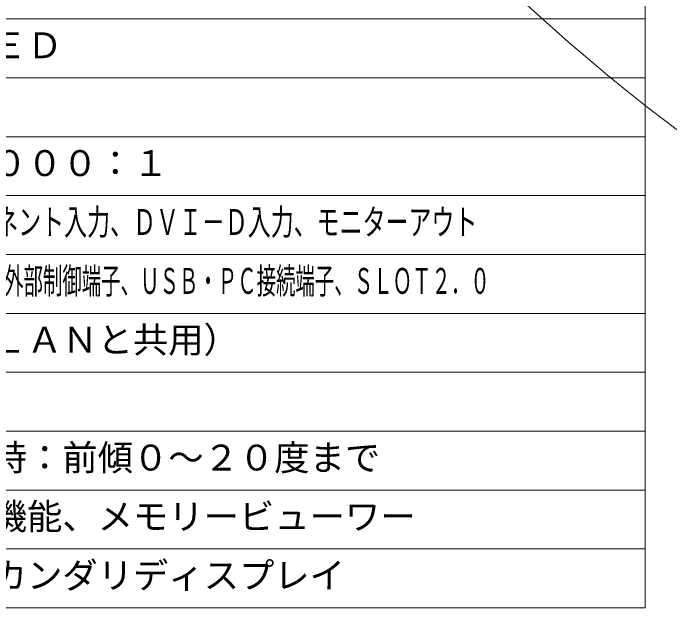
# Model space of a CAD drawing. Units: millimetres, scale not verified. Extents: x -62 to 354, y -57 to 326.
# Drawn here: x 8.8 to 64.6, y -56.5 to -6 of the extents above; entities that cross this region are included whole.
import ezdxf
from ezdxf.enums import TextEntityAlignment as Align

# ---------------------------------------------------------------- set-up
doc = ezdxf.new("R2010")
doc.units = ezdxf.units.MM
doc.header["$LTSCALE"] = 0.125
doc.layers.add('0-1_MOJI1', color=7, linetype='Continuous')
doc.layers.add('0-2_WAKU', color=1, linetype='Continuous', lineweight=18)
doc.layers.add('0-5_GAIKEI', color=1, linetype='Continuous', lineweight=18)
doc.styles.add('ＭＳ ゴシック', font='')
doc.styles.get('ＭＳ ゴシック').set_extended_font_data('MS Gothic')

msp = doc.modelspace()

# ---------------------------------------------------------------- linework, layer by layer
at = {"layer": '0-2_WAKU', "color": 4}
for p, q in [((62.5093, -56.5009), (62.5093, 3.4991)), ((-62.4907, -56.5009), (62.5093, -56.5009))]:
    msp.add_line(p, q, dxfattribs=at)
at = {"layer": '0-2_WAKU'}
for p, q in [((62.5093, -6.5009), (-62.4907, -6.5009)), ((62.5093, -11.5009), (-62.4907, -11.5009)), ((-62.4907, -16.5009), (62.5093, -16.5009)), ((-62.4907, -21.5009), (62.5093, -21.5009)), ((-62.4907, -26.5009), (62.5093, -26.5009)), ((-62.4907, -31.5009), (62.5093, -31.5009)), ((-62.4907, -36.5009), (62.5093, -36.5009)), ((-62.4907, -41.5009), (62.5093, -41.5009)), ((-62.4907, -46.5009), (62.5093, -46.5009)), ((-62.4907, -51.5009), (62.5093, -51.5009))]:
    msp.add_line(p, q, dxfattribs=at)
at = {"layer": '0-5_GAIKEI'}
for centre in [(174.0137, 145.3979), (174.0137, 127.8979)]:
    msp.add_circle(centre, 180.342, dxfattribs=at)

# ---------------------------------------------------------------- texts
at = {"layer": '0-1_MOJI1', "style": 'ＭＳ ゴシック'}
for s, p in [('ＶＡパネル\u3000Ｅ－ＬＥＤ', (-19.9907, -10.5009)), ('３５０ｃｄ／㎡\u3000５０００：１', (-19.9907, -20.5009)), ('ＲＪ４５×１系統（ＬＡＮと共用）', (-19.9907, -35.5009)), ('横／縦共用\u3000横設置時：前傾０～２０度まで', (-19.9907, -45.5009)), ('内蔵ホワイトボード機能、メモリービューワー', (-19.9907, -50.5009)), ('ワイヤレス機能、セカンダリディスプレイ', (-19.9907, -55.5009))]:
    msp.add_text(s, height=2.199, dxfattribs=at).set_placement(p, align=Align.BOTTOM_LEFT)
for s, width, p in [('ビデオ入力、ＲＧＢ／コンポーネント入力、ＤＶＩ－Ｄ入力、モニターアウト', 0.65, (-19.9907, -25.5009)), ('ＨＤＭＩ入力、ＰＣ入力、音声入力、外部制御端子、ＵＳＢ・ＰＣ接続端子、ＳＬＯＴ２．０', 0.55, (-19.9907, -30.5009))]:
    msp.add_text(s, height=2.199, dxfattribs=dict(at, width=width)).set_placement(p, align=Align.BOTTOM_LEFT)

doc.saveas('drawing.dxf')
